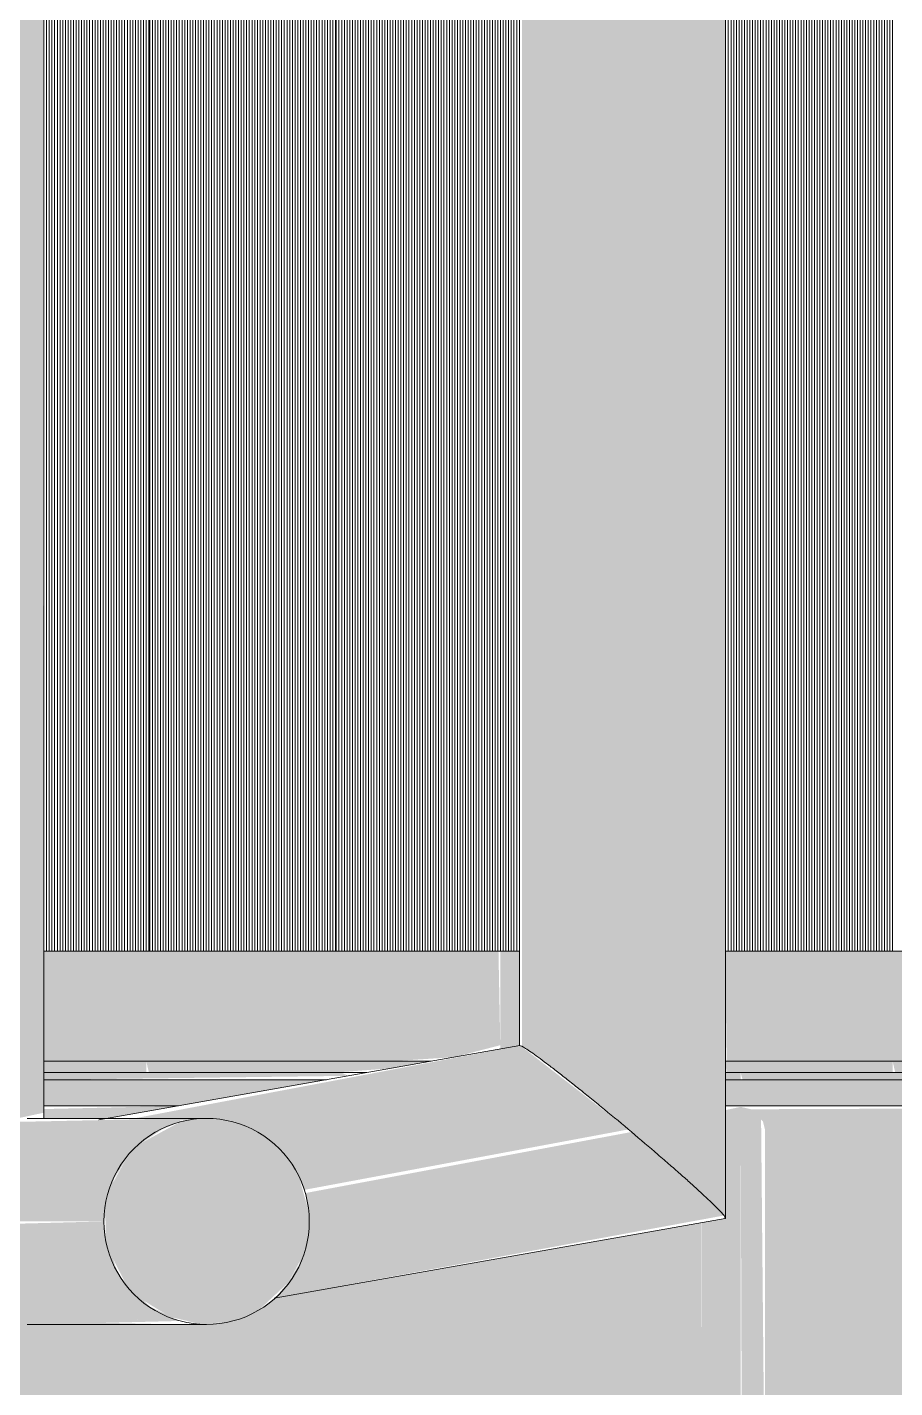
# Model space of a CAD drawing. Header units: millimetres. Extents: x -4612930 to -4329258, y -1064 to 30311.
# Drawn here: x -4392749 to -4392329, y 11196 to 11856 of the extents above; entities that cross this region are included whole.
import ezdxf

# ---------------------------------------------------------------- set-up
doc = ezdxf.new("R2010")
doc.units = ezdxf.units.MM
for name, color, linetype, lineweight in [('A-GENM', 13, 'Continuous', 5), ('A-GLAZ-CURT', 52, 'Continuous', 5), ('A-GLAZ-CWMG', 51, 'Continuous', 5), ('P-SANR-FIXT', 6, 'Continuous', 5), ('S-BEAM', 12, 'Continuous', 5)]:
    doc.layers.add(name, color=color, linetype=linetype, lineweight=lineweight)

# ---------------------------------------------------------------- blocks, each defined once
blk = doc.blocks.new('Structural Framing 15 - Structural Framing 1-952687-NORTH EAST')
at = {"layer": 'S-BEAM'}
blk.add_hatch(color=256, dxfattribs=at).paths.add_polyline_path([(4306452.34, 11345.34), (4306600.38, 11347.25), (4306596.8, 11348.83), (4306452.34, 11348.83), (4306452.34, 11346.12)])
blk = doc.blocks.new('Mechanical - Condensers - Mechanical - Condensers-1249279-NORTH EAST')
at = {"layer": 'A-GENM'}
h = blk.add_hatch(color=256, dxfattribs=at)
h.paths.add_polyline_path([(4306790.57, 11132.13), (4306790.57, 11332.19), (4306783.08, 11330.59), (4306782.51, 11277.94), (4306771.63, 11276.02), (4306771.63, 11133.72)])
h.paths.add_polyline_path([(4306790.57, 11345.34), (4306790.57, 11348.83), (4306783.08, 11348.83), (4306783.08, 11345.34)])
h = blk.add_hatch(color=256, dxfattribs=at)
h.paths.add_polyline_path([(4306802.36, 11131.15), (4306800.49, 11326.94), (4306795.31, 11331.12), (4306790.57, 11332.19), (4306791.29, 11132.07), (4306797.2, 11131.58)])
h.paths.add_polyline_path([(4306864.72, 11345.34), (4306896.45, 11346.12), (4306894.75, 11348.83), (4306790.57, 11348.83), (4306791.55, 11345.34), (4306850.86, 11345.34)])
blk = doc.blocks.new('Downpipe - Tee Spreader - Downpipe - Tee Spreader-V252-NORTH EAST')
at = {"layer": 'P-SANR-FIXT'}
h = blk.add_hatch(color=256, dxfattribs=at)
h.paths.add_polyline_path([(4306719.43, 15154.52), (4306719.43, 15156.52), (4306737.62, 15156.52), (4306737.62, 15320), (4306683.46, 15320), (4306683.46, 15181.96), (4306717.08, 15154.78)])
h.paths.add_polyline_path([(4306737.62, 11320), (4306737.08, 15154.52), (4306683.46, 15154.48), (4306684.59, 11361.38), (4306692.31, 11356.33), (4306736.13, 11321.24)])
h = blk.add_hatch(color=256, dxfattribs=at)
h.paths.add_polyline_path([(4306783.08, 11278.05), (4306782.35, 15154.52), (4306737.62, 15154.52), (4306737.62, 11320), (4306782.51, 11279.47)])
h.paths.add_polyline_path([(4306771.18, 15156.52), (4306783.08, 15156.52), (4306782.51, 15320), (4306737.62, 15320), (4306737.62, 15156.52), (4306761.94, 15156.52)])
for points in [[(4306578.67, 11291.87), (4306736.13, 11321.24), (4306684.06, 11361.65), (4306683.46, 11361.95), (4306496.3, 11326.59), (4306545.36, 11324.49), (4306563.26, 11314.63), (4306569.83, 11307.9), (4306576.83, 11296.33)], [(4306444.11, 11276.59), (4306481.71, 11276.59), (4306486.56, 11297.17), (4306492.36, 11306.78), (4306499.77, 11314.61), (4306509.88, 11321.24), (4306518.63, 11324.88), (4306518.63, 11326.59), (4306431.21, 11324.72), (4306412.98, 11314.81), (4306404.53, 11305.75), (4306400.29, 11299.02), (4306395.25, 11280.95), (4306394.67, 11276.59), (4306442.96, 11276.59)], [(4306531.52, 11226.59), (4306546.18, 11229.03), (4306557.28, 11233.94), (4306571.11, 11246.94), (4306577.8, 11259.2), (4306580.59, 11270.97), (4306580.4, 11283.69), (4306576.83, 11296.33), (4306569.83, 11307.9), (4306563.26, 11314.63), (4306549.4, 11322.81), (4306544.41, 11324.88), (4306531.52, 11326.59), (4306518.63, 11324.88), (4306499.77, 11314.61), (4306492.36, 11306.78), (4306484.96, 11293.3), (4306482.33, 11281.31), (4306482.69, 11269.14), (4306483.41, 11263.65), (4306492.13, 11246.69), (4306497.67, 11240.18), (4306513.66, 11230.36), (4306525.77, 11227.35)], [(4306564.25, 11239.31), (4306782.51, 11279.47), (4306761.94, 11299.02), (4306737.62, 11320), (4306579.3, 11290.33), (4306580.4, 11283.67), (4306580.59, 11270.97), (4306576.39, 11255.79), (4306571.11, 11246.94), (4306564.86, 11239.79)]]:
    blk.add_hatch(color=256, dxfattribs=at).paths.add_polyline_path(points)
h = blk.add_hatch(color=256, dxfattribs=at)
h.paths.add_polyline_path([(4306451.77, 11226.59), (4306518.63, 11228.29), (4306504.06, 11235.26), (4306492.13, 11246.69), (4306488.23, 11251.97), (4306482.69, 11269.14), (4306481.71, 11276.59), (4306394.97, 11274.31), (4306396.37, 11263.65), (4306401.35, 11251.59), (4306409.26, 11241.23), (4306419.63, 11233.27), (4306438.74, 11227.35), (4306447.85, 11226.59)])
h.paths.add_polyline_path([(4306497.67, 11229.06), (4306497.96, 11229.12), (4306506.62, 11230.8)])
for p, q in [((4306683.27, 15154.83), (4306683.27, 11361.79)), ((4306783.27, 11278.21), (4306783.27, 15154.52)), ((4306683.4, 11361.95), (4306479.29, 11325.82)), ((4306531.52, 11326.59), (4306444.48, 11326.59)), ((4306564.24, 11239.3), (4306783.14, 11278.05)), ((4306444.48, 11226.59), (4306531.52, 11226.59))]:
    blk.add_line(p, q, dxfattribs=at)
for start_param, end_param in [(4.712389, 7.853982), (1.570796, 4.712389)]:
    blk.add_ellipse((4306531.52, 11276.59), major_axis=(0, 50), ratio=0.996205, start_param=start_param, end_param=end_param, dxfattribs=at)
for points, knots in [([(4306683.46, 11361.95), (4306683.84, 11361.95), (4306685.74, 11360.99), (4306690.82, 11357.46), (4306696.3, 11353.37), (4306701.03, 11349.75), (4306705.44, 11346.31), (4306709.2, 11343.31), (4306713.09, 11340.22), (4306718.19, 11336.1), (4306726.68, 11329.14), (4306733.28, 11323.74), (4306737.62, 11320)], [0.5, 0.5, 0.5, 0.5, 0.5833333, 0.6666667, 0.7083333, 0.75, 0.7916667, 0.8125, 0.8333333, 0.875, 0.9166667, 1, 1, 1, 1]), ([(4306737.62, 11320), (4306741.97, 11316.26), (4306748.41, 11310.86), (4306756.42, 11303.9), (4306761.09, 11299.78), (4306764.58, 11296.69), (4306767.9, 11293.69), (4306771.68, 11290.25), (4306775.56, 11286.63), (4306778.71, 11283.56), (4306781.09, 11281.14), (4306783.17, 11278.76), (4306783.46, 11278.04), (4306783.08, 11278.05)], [0, 0, 0, 0, 0.0833333, 0.125, 0.1666667, 0.1875, 0.2083333, 0.25, 0.2916667, 0.3333333, 0.375, 0.4166667, 0.5, 0.5, 0.5, 0.5])]:
    blk.add_open_spline(points, degree=3, knots=knots, dxfattribs=at)
blk = doc.blocks.new('Downpipe - Tee Spreader - Downpipe - Tee Spreader-V256-NORTH EAST')
at = {"layer": 'P-SANR-FIXT'}
h = blk.add_hatch(color=256, dxfattribs=at)
h.paths.add_polyline_path([(4306412.98, 11314.81), (4306422.84, 11321.24), (4306431.59, 11324.88), (4306452.34, 11329.31), (4306451.77, 12475.24), (4306406.88, 12476.4), (4306407.01, 11319.89), (4306411.13, 11316.38)])
h.paths.add_polyline_path([(4306406.88, 14879.05), (4306452.34, 14879.17), (4306451.61, 15154.51), (4306406.88, 15154.48), (4306406.88, 14893.39)])
blk.add_line((4306452.53, 11326.59), (4306452.53, 12475.23), dxfattribs=at)
blk = doc.blocks.new('MulticellPanel_Polycarbonate_Danpal_1040w - Pearl Green-V385-NORTH EAST')
at = {"layer": 'A-GENM'}
h = blk.add_hatch(dxfattribs=at)
h.set_pattern_fill('FP_238', color=256, style=0, pattern_type=2)
h.set_pattern_definition([(90, (4306820.103, 13105.475), (1.306, -8e-17), [])])
h.paths.add_polyline_path([(4306783.08, 11407.73), (4306865.1, 11407.73), (4306865.1, 12471.04), (4306783.08, 12471.04), (4306783.08, 11417.44)])
blk = doc.blocks.new('FP_387-NORTH EAST')
at = {"layer": 'A-GENM'}
blk.add_line((4306594.06, 12471.59), (4306594.06, 11407.73), dxfattribs=at)
blk = doc.blocks.new('MulticellPanel_Polycarbonate_Danpal_1040w - Blue-V386-NORTH EAST')
at = {"layer": 'A-GENM'}
h = blk.add_hatch(dxfattribs=at)
h.set_pattern_fill('FP_239', color=256, style=0, pattern_type=2)
h.set_pattern_definition([(90, (4306639.067, 13105.475), (1.306, -8e-17), [])])
h.paths.add_polyline_path([(4306679.92, 11407.73), (4306683.46, 11407.73), (4306683.46, 12471.04), (4306594.07, 12471.04), (4306594.07, 11407.73), (4306673.97, 11407.73)])
blk.add_blockref('FP_387-NORTH EAST', (0, 0), dxfattribs=at)
blk = doc.blocks.new('FP_389-NORTH EAST')
at = {"layer": 'A-GENM'}
blk.add_line((4306503.54, 12473.92), (4306503.54, 11407.73), dxfattribs=at)
blk = doc.blocks.new('MulticellPanel_Polycarbonate_Danpal_1040w - Blue-V388-NORTH EAST')
at = {"layer": 'A-GENM'}
h = blk.add_hatch(dxfattribs=at)
h.set_pattern_fill('FP_240', color=256, style=0, pattern_type=2)
h.set_pattern_definition([(90, (4306548.549, 13105.475), (1.306, -8e-17), [])])
h.paths.add_polyline_path([(4306503.55, 11407.73), (4306593.55, 11407.73), (4306593.55, 12471.6), (4306503.55, 12473.92), (4306503.55, 11417.44)])
blk.add_blockref('FP_389-NORTH EAST', (0, 0), dxfattribs=at)
blk = doc.blocks.new('MulticellPanel_Polycarbonate_Danpal_1040w - Blue-V390-NORTH EAST')
at = {"layer": 'A-GENM'}
h = blk.add_hatch(dxfattribs=at)
h.set_pattern_fill('FP_241', color=256, style=0, pattern_type=2)
h.set_pattern_definition([(90, (4306458.031, 13105.475), (1.306, -8e-17), [])])
h.paths.add_polyline_path([(4306492.93, 11407.73), (4306503.03, 11407.73), (4306503.03, 12473.93), (4306452.34, 12475.23), (4306452.34, 11407.73)])
blk = doc.blocks.new('Rectangular Mullion - Frame_Framed Facade_Danpal_DPANMF BT1-V407-NORTH EAST')
at = {"layer": 'A-GLAZ-CWMG'}
for points in [[(4307066.77, 11354.33), (4307126.56, 11354.33), (4307126.56, 11407.73), (4307036.04, 11407.73), (4307036.04, 11354.33), (4307064.38, 11354.33)], [(4307135.84, 11348.83), (4307135.84, 11354.33), (4307045.32, 11354.33), (4307046.66, 11348.83), (4307133.39, 11348.83)]]:
    blk.add_hatch(color=256, dxfattribs=at).paths.add_polyline_path(points)
for p, q in [((4307036.04, 11407.73), (4307126.56, 11407.73)), ((4307036.04, 11354.33), (4307126.56, 11354.33)), ((4307045.32, 11348.83), (4307135.84, 11348.83))]:
    blk.add_line(p, q, dxfattribs=at)
blk = doc.blocks.new('Rectangular Mullion - Frame_Framed Facade_Danpal_DPANMF BT1-V408-NORTH EAST')
at = {"layer": 'A-GLAZ-CWMG'}
for points in [[(4306810.42, 11354.33), (4306855, 11354.33), (4306855, 11407.73), (4306783.08, 11407.73), (4306783.81, 11354.33), (4306806.98, 11354.33)], [(4306850.88, 11348.83), (4306864.29, 11348.83), (4306864.29, 11354.33), (4306783.08, 11354.33), (4306783.81, 11348.83), (4306845.73, 11348.83)]]:
    blk.add_hatch(color=256, dxfattribs=at).paths.add_polyline_path(points)
for p, q in [((4306783.08, 11407.73), (4306855, 11407.73)), ((4306783.08, 11354.33), (4306855, 11354.33)), ((4306783.08, 11348.83), (4306864.29, 11348.83))]:
    blk.add_line(p, q, dxfattribs=at)
blk = doc.blocks.new('Rectangular Mullion - Frame_Framed Facade_Danpal_DPANMF BT1-V409-NORTH EAST')
at = {"layer": 'A-GLAZ-CWMG'}
blk.add_hatch(color=256, dxfattribs=at).paths.add_polyline_path([(4306673.97, 11360.27), (4306683.46, 11362.12), (4306683.46, 11407.73), (4306673.97, 11407.73), (4306673.97, 11360.53)])
blk.add_line((4306673.97, 11407.73), (4306683.49, 11407.73), dxfattribs=at)
blk = doc.blocks.new('Rectangular Mullion - Frame_Framed Facade_Danpal_DPANMF BT1-V410-NORTH EAST')
at = {"layer": 'A-GLAZ-CWMG'}
for points in [[(4306621.08, 11354.33), (4306651.7, 11356.33), (4306673.97, 11362.12), (4306673.1, 11407.73), (4306583.45, 11407.73), (4306583.45, 11354.33), (4306620.86, 11354.33)], [(4306593.55, 11348.83), (4306621.08, 11350.91), (4306640.37, 11354.33), (4306592.73, 11354.33), (4306592.73, 11348.83)]]:
    blk.add_hatch(color=256, dxfattribs=at).paths.add_polyline_path(points)
for p, q in [((4306583.45, 11407.73), (4306673.97, 11407.73)), ((4306583.45, 11354.33), (4306640.37, 11354.33)), ((4306592.73, 11348.83), (4306609.3, 11348.83))]:
    blk.add_line(p, q, dxfattribs=at)
blk = doc.blocks.new('Rectangular Mullion - Frame_Framed Facade_Danpal_DPANMF BT1-V411-NORTH EAST')
at = {"layer": 'A-GLAZ-CWMG'}
for points in [[(4306492.93, 11354.33), (4306492.93, 11407.73), (4306452.34, 11407.73), (4306452.34, 11354.33)], [(4306452.34, 11348.83), (4306502.21, 11348.83), (4306502.21, 11354.33), (4306452.34, 11354.33)]]:
    blk.add_hatch(color=256, dxfattribs=at).paths.add_polyline_path(points)
for p, q in [((4306452.34, 11407.73), (4306492.93, 11407.73)), ((4306452.34, 11354.33), (4306492.93, 11354.33)), ((4306452.34, 11348.83), (4306502.21, 11348.83))]:
    blk.add_line(p, q, dxfattribs=at)
blk = doc.blocks.new('Structural Framing 10 - Structural Framing 1-2898566-NORTH EAST')
at = {"layer": 'S-BEAM'}
h = blk.add_hatch(color=256, dxfattribs=at)
h.paths.add_polyline_path([(4307365.26, 11332.64), (4307374.97, 11332.64), (4307374.97, 11345.34), (4307365.26, 11345.34)])
h.paths.add_polyline_path([(4305790.87, 11332.64), (4305856.39, 11332.64), (4305928.14, 11345.34), (4305790.87, 11345.34)])
h.paths.add_polyline_path([(4307185.48, 11332.64), (4307185.48, 11345.34), (4306783.08, 11345.34), (4306783.08, 11332.64), (4307133.39, 11332.64)])
h.paths.add_polyline_path([(4306121.6, 11332.64), (4306187.13, 11332.64), (4306251.63, 11345.34), (4306121.6, 11345.34)])
h.paths.add_polyline_path([(4306452.34, 11332.64), (4306517.86, 11332.64), (4306589.62, 11345.34), (4306452.34, 11345.34)])
h.paths.add_polyline_path([(4305538.5, 11334.92), (4305597.4, 11345.34), (4305538.5, 11345.34), (4305538.5, 11340.98)])
h = blk.add_hatch(color=256, dxfattribs=at)
h.paths.add_polyline_path([(4307456.35, 11321.24), (4307465.38, 11321.24), (4307462.05, 11329.31), (4307454.02, 11332.64), (4307450.63, 11331.12), (4307455.96, 11324.2), (4307456.35, 11321.26)])
h.paths.add_polyline_path([(4306873.29, 11321.24), (4307185.48, 11321.69), (4307185.48, 11332.64), (4306795.54, 11331.02), (4306801.38, 11325.19), (4306802.36, 11321.24), (4306870.41, 11321.24)])
h.paths.add_polyline_path([(4306151.95, 11326.59), (4306164.35, 11328.61), (4306187.13, 11332.64), (4306121.6, 11330.63), (4306121.6, 11326.59), (4306150.04, 11326.59)])
h.paths.add_polyline_path([(4306482.69, 11326.59), (4306492.71, 11328.19), (4306517.86, 11332.64), (4306452.34, 11331.12), (4306452.34, 11326.59), (4306480.77, 11326.59)])
h.paths.add_polyline_path([(4305819.3, 11326.59), (4305830.88, 11328.13), (4305856.39, 11332.64), (4305790.87, 11330.95), (4305790.87, 11326.59), (4305817.88, 11326.59)])
h = blk.add_hatch(color=256, dxfattribs=at)
h.paths.add_polyline_path([(4307185.57, 11099.1), (4307465.38, 11113.53), (4307464.99, 11321.24), (4307456.35, 11321.24), (4307455.2, 11173.37), (4307185.56, 11175.02), (4307185.48, 11321.24), (4306802.36, 11321.24), (4306802.36, 11131.15), (4307133.39, 11103.46)])
h.paths.add_polyline_path([(4306771.63, 11133.72), (4306771.57, 11276.01), (4306564.25, 11239.31), (4306556.43, 11233.29), (4306537.27, 11227.35), (4306518.63, 11226.59), (4306431.21, 11228.45), (4306418.73, 11233.94), (4306406.88, 11244.35), (4306401.19, 11251.97), (4306393.84, 11267.69), (4306233.51, 11239.31), (4306220.53, 11231.14), (4306206.53, 11227.35), (4306187.89, 11226.59), (4306100.85, 11228.29), (4306087.99, 11233.94), (4306076.15, 11244.35), (4306070.45, 11251.97), (4306063.11, 11267.69), (4305902.77, 11239.31), (4305888.01, 11230.4), (4305875.79, 11227.35), (4305857.15, 11226.59), (4305769.73, 11228.45), (4305752.53, 11237.58), (4305745.41, 11244.35), (4305739.71, 11251.97), (4305732.37, 11267.69), (4305628.91, 11249.38), (4305628.91, 11216.98), (4306080.21, 11191.54), (4306666.63, 11142.5)])
for p, q in [((4306452.34, 11345.34), (4306589.62, 11345.34)), ((4306783.08, 11345.34), (4307185.48, 11345.34)), ((4306517.86, 11332.64), (4306452.34, 11332.64)), ((4307185.48, 11332.64), (4306783.08, 11332.64))]:
    blk.add_line(p, q, dxfattribs=at)

msp = doc.modelspace()

# ---------------------------------------------------------------- block references
at = {"layer": 'A-GENM'}
msp.add_blockref('Mechanical - Condensers - Mechanical - Condensers-1249279-NORTH EAST', (-8699193.93, 0), dxfattribs=at)
at = {"layer": 'A-GLAZ-CURT'}
for name in ['MulticellPanel_Polycarbonate_Danpal_1040w - Blue-V390-NORTH EAST', 'MulticellPanel_Polycarbonate_Danpal_1040w - Blue-V388-NORTH EAST', 'MulticellPanel_Polycarbonate_Danpal_1040w - Blue-V386-NORTH EAST', 'MulticellPanel_Polycarbonate_Danpal_1040w - Pearl Green-V385-NORTH EAST']:
    msp.add_blockref(name, (-8699193.93, 0), dxfattribs=at)
at = {"layer": 'A-GLAZ-CWMG'}
for name, p in [('Rectangular Mullion - Frame_Framed Facade_Danpal_DPANMF BT1-V411-NORTH EAST', (-8699193.93, 0)), ('Rectangular Mullion - Frame_Framed Facade_Danpal_DPANMF BT1-V407-NORTH EAST', (-8699737.04, 0)), ('Rectangular Mullion - Frame_Framed Facade_Danpal_DPANMF BT1-V410-NORTH EAST', (-8699193.93, 0)), ('Rectangular Mullion - Frame_Framed Facade_Danpal_DPANMF BT1-V409-NORTH EAST', (-8699193.93, 0)), ('Rectangular Mullion - Frame_Framed Facade_Danpal_DPANMF BT1-V408-NORTH EAST', (-8699193.93, 0)), ('Rectangular Mullion - Frame_Framed Facade_Danpal_DPANMF BT1-V407-NORTH EAST', (-8699374.97, 0))]:
    msp.add_blockref(name, p, dxfattribs=at)
at = {"layer": 'P-SANR-FIXT'}
for name in ['Downpipe - Tee Spreader - Downpipe - Tee Spreader-V252-NORTH EAST', 'Downpipe - Tee Spreader - Downpipe - Tee Spreader-V256-NORTH EAST']:
    msp.add_blockref(name, (-8699193.93, 0), dxfattribs=at)
at = {"layer": 'S-BEAM'}
for name in ['Structural Framing 10 - Structural Framing 1-2898566-NORTH EAST', 'Structural Framing 15 - Structural Framing 1-952687-NORTH EAST']:
    msp.add_blockref(name, (-8699193.93, 0), dxfattribs=at)

doc.saveas('drawing.dxf')
